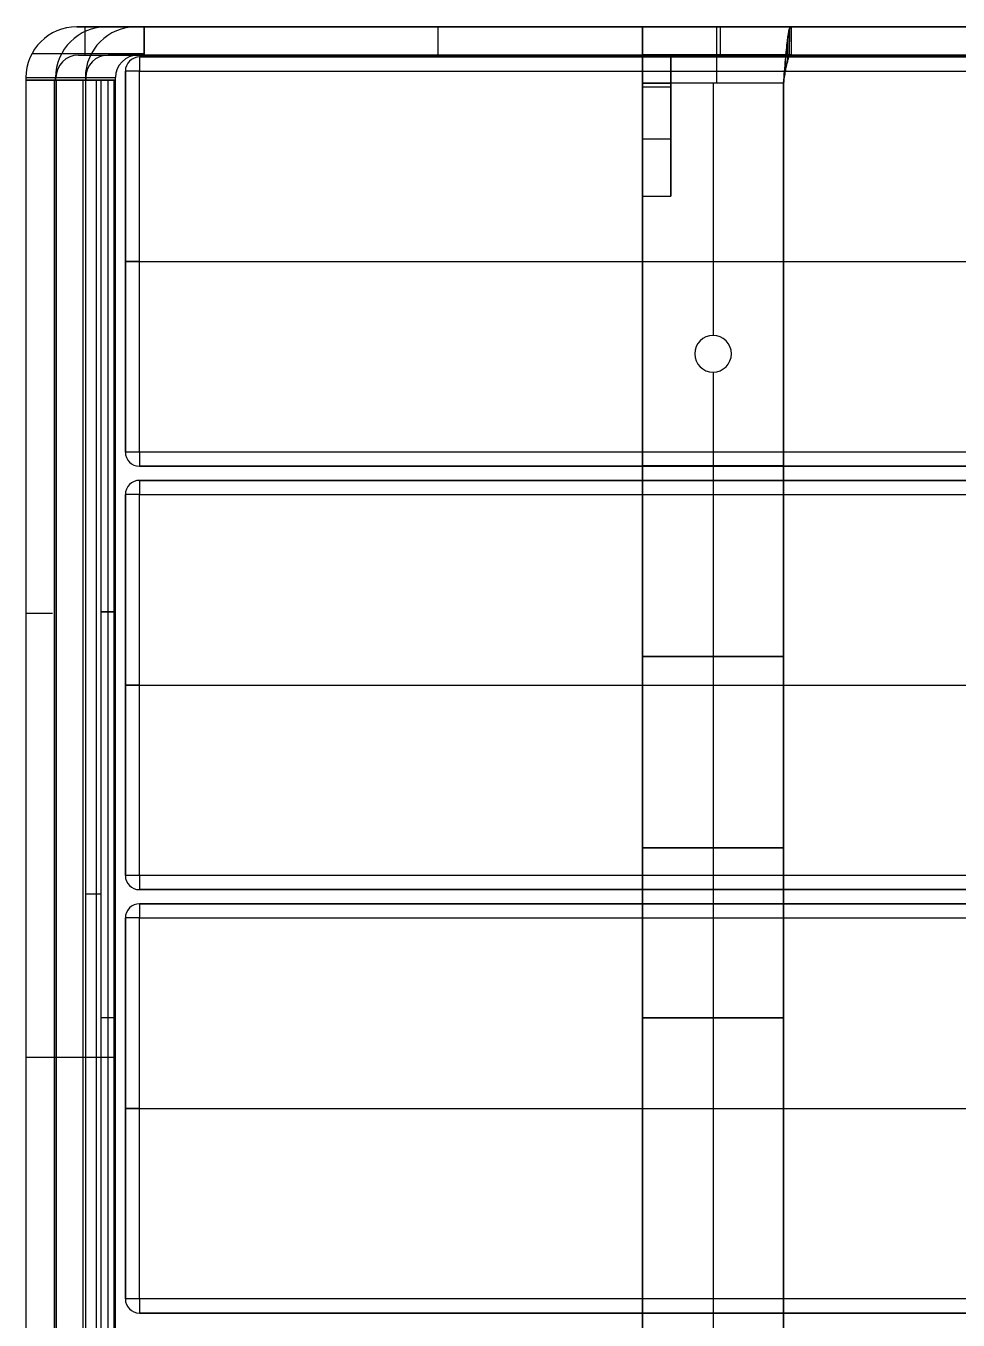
# Model space of a CAD drawing. Header units: millimetres. Extents: x 0 to 12925, y -1 to 2169.
# Drawn here: x 11079.1 to 11409.4, y 1049.1 to 1507.6 of the extents above; entities that cross this region are included whole.
import ezdxf

# ---------------------------------------------------------------- set-up
doc = ezdxf.new("R2010")
doc.units = ezdxf.units.MM
doc.header["$MEASUREMENT"] = 0
doc.layers.add('Domyślny', color=7, linetype='Continuous', true_color=0x000000)
doc.layers.add('Warstwa 01', color=252, linetype='Continuous', true_color=0x696969)

# ---------------------------------------------------------------- blocks, each defined once
blk = doc.blocks.new('deska 2 awki Biker 02.417 v2 - wzmacniana')
at = {"layer": 'Domyślny', "color": 7, "true_color": 0xffffff}
for p, q in [((-882.5, 38), (882.5, 38)), ((-887.5, 33), (-887.5, 0)), ((-887.5, 16.5, -67.5), (-887.5, 16.5, 67.5)), ((-882.5, 16.5, -72.5), (882.5, 16.5, -72.5)), ((-882.5, 16.5, 72.5), (882.5, 16.5, 72.5)), ((-887.5, 0), (887.5, 0))]:
    blk.add_line(p, q, dxfattribs=at)
for centre in [(-882.5, 33, -67.5), (-882.5, 33, 67.5), (-882.5, 33)]:
    blk.add_arc(centre, 5, 90, 180, dxfattribs=at)
at = {"layer": 'Domyślny', "color": 7, "true_color": 0xffffff, "extrusion": (1, 0, 0)}
for centre, start, end in [((33, -67.5, -882.5), 270, 0), ((33, 67.5, -882.5), 0, 90)]:
    blk.add_arc(centre, 5, start, end, dxfattribs=at)
at = {"layer": 'Domyślny', "color": 7, "true_color": 0xffffff, "extrusion": (0, 1, 0)}
for centre, start, end in [((882.5, -67.5, 33), 270, 0), ((882.5, 67.5, 33), 0, 90), ((882.5, -67.5, 16.5), 270, 0), ((882.5, 67.5, 16.5), 0, 90)]:
    blk.add_arc(centre, 5, start, end, dxfattribs=at)
at = {"layer": 'Domyślny', "color": 7, "true_color": 0xffffff, "extrusion": (8.88178e-17, 1, 1.03621e-16)}
blk.add_arc((882.5, -67.5), 5, 270, 0, dxfattribs=at)
at = {"layer": 'Domyślny', "color": 7, "true_color": 0xffffff, "extrusion": (8.88178e-17, 1, -1.03621e-16)}
blk.add_arc((882.5, 67.5), 5, 360, 90, dxfattribs=at)
at = {"layer": 'Domyślny', "color": 7, "true_color": 0xffffff}
for points in [[(-882.5, 38, 67.5), (-882.5, 38), (-882.5, 38, -67.5)], [(882.5, 38, 67.5), (0, 38, 67.5), (-882.5, 38, 67.5)], [(-882.5, 38, -67.5), (0, 38, -67.5), (882.5, 38, -67.5)], [(-887.5, 33, 67.5), (-887.5, 16.5, 67.5), (-887.5, 0, 67.5)], [(-887.5, 33, -67.5), (-887.5, 33), (-887.5, 33, 67.5)], [(-887.5, 0, -67.5), (-887.5, 16.5, -67.5), (-887.5, 33, -67.5)], [(-882.5, 33, -72.5), (-882.5, 16.5, -72.5), (-882.5, 0, -72.5)], [(882.5, 33, -72.5), (0, 33, -72.5), (-882.5, 33, -72.5)], [(-882.5, 33, 72.5), (0, 33, 72.5), (882.5, 33, 72.5)], [(-882.5, 0, 72.5), (-882.5, 16.5, 72.5), (-882.5, 33, 72.5)], [(-882.5, 0, -72.5), (0, 0, -72.5), (882.5, 0, -72.5)], [(882.5, 0, 72.5), (0, 0, 72.5), (-882.5, 0, 72.5)], [(-887.5, 0, 67.5), (-887.5, 0), (-887.5, 0, -67.5)]]:
    blk.add_open_spline(points, degree=2, dxfattribs=at)
blk = doc.blocks.new('deska 1 awki Biker 02.417 v2 - wzmacniana')
at = {"layer": 'Domyślny', "color": 7, "true_color": 0xffffff}
for p, q in [((-882.5, 38), (882.5, 38)), ((-887.5, 33), (-887.5, 0)), ((-887.5, 16.5, -67.5), (-887.5, 16.5, 67.5)), ((-882.5, 16.5, -72.5), (882.5, 16.5, -72.5)), ((-882.5, 16.5, 72.5), (882.5, 16.5, 72.5)), ((-887.5, 0), (887.5, 0))]:
    blk.add_line(p, q, dxfattribs=at)
for centre in [(-882.5, 33, -67.5), (-882.5, 33, 67.5), (-882.5, 33)]:
    blk.add_arc(centre, 5, 90, 180, dxfattribs=at)
at = {"layer": 'Domyślny', "color": 7, "true_color": 0xffffff, "extrusion": (1, 0, 0)}
for centre, start, end in [((33, -67.5, -882.5), 270, 0), ((33, 67.5, -882.5), 0, 90)]:
    blk.add_arc(centre, 5, start, end, dxfattribs=at)
at = {"layer": 'Domyślny', "color": 7, "true_color": 0xffffff, "extrusion": (0, 1, 0)}
for centre, start, end in [((882.5, -67.5, 33), 270, 0), ((882.5, 67.5, 33), 0, 90), ((882.5, -67.5, 16.5), 270, 0), ((882.5, 67.5, 16.5), 0, 90)]:
    blk.add_arc(centre, 5, start, end, dxfattribs=at)
at = {"layer": 'Domyślny', "color": 7, "true_color": 0xffffff, "extrusion": (8.88178e-17, 1, 1.03621e-16)}
blk.add_arc((882.5, -67.5), 5, 270, 0, dxfattribs=at)
at = {"layer": 'Domyślny', "color": 7, "true_color": 0xffffff, "extrusion": (8.88178e-17, 1, -1.03621e-16)}
blk.add_arc((882.5, 67.5), 5, 360, 90, dxfattribs=at)
at = {"layer": 'Domyślny', "color": 7, "true_color": 0xffffff}
for points in [[(-882.5, 38, 67.5), (-882.5, 38), (-882.5, 38, -67.5)], [(882.5, 38, 67.5), (0, 38, 67.5), (-882.5, 38, 67.5)], [(-882.5, 38, -67.5), (0, 38, -67.5), (882.5, 38, -67.5)], [(-887.5, 33, 67.5), (-887.5, 16.5, 67.5), (-887.5, 0, 67.5)], [(-887.5, 33, -67.5), (-887.5, 33), (-887.5, 33, 67.5)], [(-887.5, 0, -67.5), (-887.5, 16.5, -67.5), (-887.5, 33, -67.5)], [(-882.5, 33, -72.5), (-882.5, 16.5, -72.5), (-882.5, 0, -72.5)], [(882.5, 33, -72.5), (0, 33, -72.5), (-882.5, 33, -72.5)], [(-882.5, 33, 72.5), (0, 33, 72.5), (882.5, 33, 72.5)], [(-882.5, 0, 72.5), (-882.5, 16.5, 72.5), (-882.5, 33, 72.5)], [(-882.5, 0, -72.5), (0, 0, -72.5), (882.5, 0, -72.5)], [(882.5, 0, 72.5), (0, 0, 72.5), (-882.5, 0, 72.5)], [(-887.5, 0, 67.5), (-887.5, 0), (-887.5, 0, -67.5)]]:
    blk.add_open_spline(points, degree=2, dxfattribs=at)

msp = doc.modelspace()

# ---------------------------------------------------------------- linework, layer by layer
at = {"layer": 'Domyślny', "color": 251, "true_color": 0x4c4c4c}
for p, q in [((11350.07, 1507.32, 586.47), (11297.58, 1507.32, 586.47)), ((11297.58, 1505.29, 577.69), (11297.58, 1492.1, 577.69)), ((11297.58, 1497.79, 587.69), (11297.58, 1497.79, 569.43)), ((11350.07, 1497.32, 586.47), (11297.58, 1497.32, 586.47)), ((11297.58, 1216.45, 571.47), (11297.58, 1487.32, 571.47)), ((11322.58, 1487.32, 576.47), (11322.58, 1397.95, 576.47)), ((11322.58, 1487.32, 566.47), (11322.58, 1397.95, 566.47)), ((11347.58, 1487.32, 571.47), (11347.58, 1216.45, 571.47)), ((11322.58, 1397.95, 566.47), (11322.58, 1397.95, 576.47)), ((11316.08, 1391.45, 566.47), (11316.08, 1391.45, 576.47)), ((11329.08, 1391.45, 566.47), (11329.08, 1391.45, 576.47)), ((11322.58, 1384.95, 576.47), (11322.58, 1384.95, 566.47)), ((11322.58, 1384.95, 576.47), (11322.58, 1216.45, 576.47)), ((11322.58, 1384.95, 566.47), (11322.58, 1216.45, 566.47)), ((11297.58, 1351.88, 576.47), (11297.58, 1351.88, 566.47)), ((11297.58, 1351.88, 576.47), (11347.58, 1351.88, 576.47)), ((11297.58, 1351.88, 566.47), (11347.58, 1351.88, 566.47)), ((11347.58, 1351.88, 576.47), (11347.58, 1351.88, 566.47)), ((11347.58, 1216.45, 571.47), (11297.58, 1216.45, 571.47)), ((11322.58, 1216.45, 576.47), (11322.58, 1216.45, 566.47))]:
    msp.add_line(p, q, dxfattribs=at)
at = {"layer": 'Domyślny'}
for p, q in [((11297.58, 1497.28, 647.69), (11297.58, 1486.02, 615.22)), ((11297.58, 1467.56, 590.71), (11297.58, 1447.32, 576.47)), ((11110.2, 1300.05, 1324.83), (11105.7, 1300.05, 1326.48)), ((11105.7, 1300.05, 1326.48), (11110.8, 1300.05, 1326.48)), ((11110.8, 1300.05, 1326.48), (11110.2, 1300.05, 1324.83))]:
    msp.add_line(p, q, dxfattribs=at)
at = {"layer": 'Domyślny', "extrusion": (1, 0, 0)}
msp.add_lwpolyline([(1497.24, 587.69), (1497.28, 647.69)], dxfattribs=at)
at = {"layer": 'Domyślny'}
for points in [[(11297.58, 1447.32), (11297.58, 1487.32)], [(11297.58, 1487.32), (11297.58, 1427.32)]]:
    msp.add_lwpolyline(points, dxfattribs=at)
at = {"layer": 'Domyślny', "extrusion": (0, 1, 0)}
for points in [[(-11079.09, 1269.05), (-11089.74, 1269.05)], [(-11100.15, 1326.48), (-11110.8, 1326.48)]]:
    msp.add_lwpolyline(points, dxfattribs=at)
at = {"layer": 'Domyślny', "color": 251, "true_color": 0x4c4c4c, "extrusion": (1, 9.09495e-15, -4.2115e-20)}
msp.add_arc((1487.32, 586.47, 11297.58), 20, 270, 3.4935, dxfattribs=at)
at = {"layer": 'Domyślny', "color": 251, "true_color": 0x4c4c4c, "extrusion": (1, 0, 0)}
for radius, end in [(20, 3.4935), (10, 7)]:
    msp.add_arc((1487.32, 586.47, 11323.92), radius, 270, end, dxfattribs=at)
at = {"layer": 'Domyślny', "extrusion": (1, 9.09623e-15, 0)}
msp.add_arc((1487.32, 586.47, 11297.58), 10, 270, 7, dxfattribs=at)
at = {"layer": 'Domyślny', "color": 251, "true_color": 0x4c4c4c, "extrusion": (1, 9.09623e-15, 0)}
msp.add_arc((1487.32, 586.47, 11297.58), 10, 270, 7, dxfattribs=at)
at = {"layer": 'Domyślny', "extrusion": (1, 0, 0)}
msp.add_arc((1438.78, 631.6, 11297.58), 50, 305.1363, 340.8742, dxfattribs=at)
at = {"layer": 'Domyślny', "color": 251, "true_color": 0x4c4c4c}
for centre, start, end in [((11322.58, 1391.45, 566.47), 90, 270), ((11322.58, 1391.45, 576.47), 90, 270), ((11322.58, 1391.45, 571.47), 90, 270), ((11322.58, 1391.45, 566.47), 270, 90), ((11322.58, 1391.45, 576.47), 270, 90), ((11322.58, 1391.45, 571.47), 270, 90)]:
    msp.add_arc(centre, 6.5, start, end, dxfattribs=at)
for points, degree in [([(11297.58, 1507.28, 587.69), (11297.58, 1502.26, 587.69), (11297.58, 1497.24, 587.69)], 2), ([(11297.58, 1507.28, 587.69), (11323.87, 1507.28, 587.69), (11350.16, 1507.28, 587.69)], 2), ([(11325.26, 1497.24, 587.69), (11325.26, 1502.26, 587.69), (11325.26, 1507.28, 587.69)], 2), ([(11348.92, 1502.3, 573.22), (11349.14, 1504.17, 575.33), (11349.37, 1505.58, 577.84), (11349.59, 1506.42, 580.54)], 3), ([(11349.59, 1506.42, 580.54), (11349.78, 1507.13, 582.85), (11349.97, 1507.43, 585.28), (11350.16, 1507.28, 587.69)], 3), ([(11349.59, 1506.42, 580.54), (11349.59, 1501.64, 582.02), (11349.59, 1496.87, 583.5)], 2), ([(11348.25, 1495.53, 568.24), (11348.47, 1498.11, 569.39), (11348.7, 1500.43, 571.1), (11348.92, 1502.3, 573.22)], 3), ([(11348.92, 1502.3, 573.22), (11348.92, 1498.55, 576.53), (11348.92, 1494.81, 579.84)], 2), ([(11297.58, 1497.24, 587.69), (11323.92, 1497.24, 587.69), (11350.26, 1497.24, 587.69)], 2), ([(11347.58, 1487.32, 566.47), (11347.8, 1490.14, 566.47), (11348.03, 1492.96, 567.08), (11348.25, 1495.53, 568.23)], 3), ([(11348.25, 1495.53, 568.23), (11348.25, 1493.48, 572.79), (11348.25, 1491.42, 577.35)], 2), ([(11297.58, 1487.32, 576.47), (11297.58, 1487.32, 571.47), (11297.58, 1487.32, 566.47)], 2), ([(11297.58, 1216.45, 576.47), (11297.58, 1351.88, 576.47), (11297.58, 1487.32, 576.47)], 2), ([(11297.58, 1487.32, 566.47), (11297.58, 1351.88, 566.47), (11297.58, 1216.45, 566.47)], 2), ([(11347.58, 1487.32, 576.47), (11322.58, 1487.32, 576.47), (11297.58, 1487.32, 576.47)], 2), ([(11347.58, 1487.32, 566.47), (11322.58, 1487.32, 566.47), (11297.58, 1487.32, 566.47)], 2), ([(11347.58, 1487.32, 566.47), (11347.58, 1487.32, 571.47), (11347.58, 1487.32, 576.47)], 2), ([(11347.58, 1216.45, 566.47), (11347.58, 1351.88, 566.47), (11347.58, 1487.32, 566.47)], 2), ([(11347.58, 1487.32, 576.47), (11347.58, 1351.88, 576.47), (11347.58, 1216.45, 576.47)], 2), ([(11297.58, 1216.45, 566.47), (11297.58, 1216.45, 571.47), (11297.58, 1216.45, 576.47)], 2), ([(11297.58, 1216.45, 576.47), (11322.58, 1216.45, 576.47), (11347.58, 1216.45, 576.47)], 2), ([(11297.58, 1216.45, 566.47), (11322.58, 1216.45, 566.47), (11347.58, 1216.45, 566.47)], 2), ([(11347.58, 1216.45, 576.47), (11347.58, 1216.45, 571.47), (11347.58, 1216.45, 566.47)], 2)]:
    msp.add_open_spline(points, degree=degree, dxfattribs=at)
for points, knots in [([(11350.16, 1507.28, 587.69), (11350.14, 1507.3, 587.39), (11350.12, 1507.31, 587.09), (11350.04, 1507.33, 586.09), (11349.98, 1507.3, 585.39), (11349.87, 1507.17, 583.98), (11349.81, 1507.07, 583.28), (11349.7, 1506.8, 581.9), (11349.65, 1506.63, 581.21), (11349.53, 1506.21, 579.87), (11349.48, 1505.96, 579.2), (11349.37, 1505.41, 577.91), (11349.31, 1505.09, 577.27), (11349.2, 1504.4, 576.05), (11349.14, 1504.02, 575.45), (11349.03, 1503.2, 574.3), (11348.98, 1502.76, 573.75), (11348.86, 1501.83, 572.69), (11348.81, 1501.33, 572.19), (11348.7, 1500.29, 571.23), (11348.64, 1499.75, 570.79), (11348.53, 1498.61, 569.95), (11348.47, 1498.02, 569.56), (11348.36, 1496.8, 568.85), (11348.31, 1496.17, 568.52), (11348.19, 1494.89, 567.95), (11348.14, 1494.23, 567.69), (11348.03, 1492.89, 567.25), (11347.97, 1492.21, 567.06), (11347.86, 1490.83, 566.77), (11347.8, 1490.13, 566.66), (11347.69, 1488.73, 566.51), (11347.63, 1488.02, 566.47), (11347.58, 1487.32, 566.47)], [-0.03258288, -0.03258288, -0.03258288, -0.03258288, -0.03169213, -0.03169213, -0.02957932, -0.02957932, -0.02746651, -0.02746651, -0.0253537, -0.0253537, -0.02324089, -0.02324089, -0.02112808, -0.02112808, -0.01901533, -0.01901533, -0.01690258, -0.01690258, -0.01478972, -0.01478972, -0.01267685, -0.01267685, -0.01056404, -0.01056404, -0.00845123, -0.00845123, -0.00633842, -0.00633842, -0.00422562, -0.00422562, -0.00211281, -0.00211281, 0, 0, 0, 0]), ([(11350.16, 1507.28, 587.69), (11350.17, 1505.61, 587.69), (11350.18, 1503.93, 587.69), (11350.2, 1501.42, 587.69), (11350.21, 1500.59, 587.69), (11350.23, 1498.92, 587.69), (11350.24, 1498.08, 587.69), (11350.26, 1497.24, 587.69)], [0.099795, 0.099795, 0.099795, 0.099795, 5.118741, 5.118741, 7.628228, 7.628228, 10.137719, 10.137719, 10.137719, 10.137719]), ([(11347.58, 1487.32, 576.47), (11347.69, 1488.03, 576.47), (11347.8, 1488.73, 576.54), (11348.03, 1490.11, 576.84), (11348.14, 1490.78, 577.06), (11348.36, 1492.07, 577.64), (11348.47, 1492.68, 578), (11348.7, 1493.82, 578.84), (11348.81, 1494.34, 579.31), (11349.03, 1495.27, 580.37), (11349.14, 1495.69, 580.95), (11349.37, 1496.38, 582.18), (11349.48, 1496.66, 582.83), (11349.7, 1497.08, 584.18), (11349.81, 1497.21, 584.87), (11350.04, 1497.34, 586.28), (11350.15, 1497.33, 586.99), (11350.26, 1497.24, 587.69)], [0, 0, 0, 0, 0.00213568, 0.00213568, 0.00426338, 0.00426338, 0.00639877, 0.00639877, 0.00852744, 0.00852744, 0.01065873, 0.01065873, 0.01279354, 0.01279354, 0.01492186, 0.01492186, 0.01705692, 0.01705692, 0.01705692, 0.01705692]), ([(11348.92, 1494.81, 579.84), (11348.92, 1494.81, 579.84), (11348.92, 1494.81, 579.84), (11348.92, 1494.81, 579.84), (11348.92, 1494.81, 579.84), (11348.92, 1494.81, 579.84)], [17.1927025168, 17.1927025168, 17.1927025168, 17.1927025168, 17.1930833358, 17.1930833358, 17.1936969938, 17.1936969938, 17.1936969938, 17.1936969938]), ([(11349.59, 1496.87, 583.5), (11349.59, 1496.87, 583.5), (11349.59, 1496.87, 583.5), (11349.59, 1496.87, 583.51), (11349.59, 1496.87, 583.51), (11349.59, 1496.87, 583.51)], [25.78630325, 25.78630325, 25.78630325, 25.78630325, 25.789625, 25.789625, 25.79981364, 25.79981364, 25.79981364, 25.79981364]), ([(11348.25, 1491.42, 577.35), (11348.25, 1491.42, 577.35), (11348.25, 1491.42, 577.35), (11348.25, 1491.42, 577.35), (11348.25, 1491.42, 577.35), (11348.25, 1491.43, 577.35)], [8.591468298, 8.591468298, 8.591468298, 8.591468298, 8.596541668, 8.596541668, 8.598184337, 8.598184337, 8.598184337, 8.598184337])]:
    msp.add_open_spline(points, degree=3, knots=knots, dxfattribs=at)
at = {"layer": 'Domyślny'}
for points in [[(11079.09, 1299.56, 1269.05), (11083.79, 1299.56, 1269.05), (11088.48, 1299.56, 1269.05)], [(11108.25, 1300.05, 1326.48), (11108.1, 1300.05, 1326.07), (11107.95, 1300.05, 1325.66)], [(11110.5, 1300.05, 1325.66), (11109.22, 1300.05, 1325.66), (11107.95, 1300.05, 1325.66)]]:
    msp.add_open_spline(points, degree=2, dxfattribs=at)
at = {"layer": 'Warstwa 01'}
for p, q in [((11097.1, 1507.28, 1269.05), (11118.16, 1507.28, 1326.48)), ((11100.05, 1497.28, 1269.05), (11100.05, 1507.28, 1269.05)), ((11081.26, 1497.83, 1269.05), (11121.01, 1497.83, 1269.05)), ((11097.75, 1497.28, 1269.05), (11118.81, 1497.28, 1326.48)), ((11102.32, 1497.83, 1326.48), (11121.01, 1497.83, 1326.48)), ((11109.38, 1497.28, 1269.05), (11121.01, 1497.28, 1300.77)), ((11079.1, 1489.28, 1269.05), (11100.16, 1489.28, 1326.48)), ((11079.1, 1488.38, 1269.05), (11100.16, 1488.38, 1326.48)), ((11084.42, 1488.38, 1269.05), (11105.48, 1488.38, 1326.48)), ((11089.75, 1489.28, 1269.05), (11110.81, 1489.28, 1326.48)), ((11089.75, 1488.38, 1269.05), (11110.81, 1488.38, 1326.48)), ((11108.25, 756.18, 1326.48), (11108.25, 1488.38, 1326.48)), ((11110.2, 1488.38, 1324.83), (11110.2, 756.18, 1324.83)), ((11110.5, 756.18, 1325.66), (11110.5, 1488.38, 1325.66)), ((11110.8, 756.18, 1326.48), (11110.8, 1488.38, 1326.48)), ((11297.58, 1284.24, 576.47), (11297.58, 1028.11, 576.47)), ((11297.58, 1028.11, 566.47), (11297.58, 1284.24, 566.47)), ((11297.58, 1284.24, 571.47), (11297.58, 1028.11, 571.47)), ((11322.58, 1284.24, 566.47), (11322.58, 1028.11, 566.47)), ((11322.58, 1284.24, 576.47), (11322.58, 1028.11, 576.47)), ((11347.58, 1028.11, 566.47), (11347.58, 1284.24, 566.47)), ((11347.58, 1028.11, 576.47), (11347.58, 1284.24, 576.47)), ((11347.58, 1284.24, 571.47), (11347.58, 1028.11, 571.47)), ((11110.8, 1156.18, 1326.48), (11105.7, 1156.18, 1326.48)), ((11110.2, 1156.18, 1324.83), (11110.8, 1156.18, 1326.48))]:
    msp.add_line(p, q, dxfattribs=at)
at = {"layer": 'Warstwa 01', "extrusion": (0, 1, 0)}
for points in [[(-11079.1, 1269.05), (-11089.75, 1269.05)], [(-11100.28, 1297.77), (-11089.63, 1297.77)], [(-11100.16, 1326.48), (-11110.81, 1326.48)]]:
    msp.add_lwpolyline(points, dxfattribs=at)
at = {"layer": 'Warstwa 01', "extrusion": (-1.0746e-14, 1.10473e-07, 1)}
for centre in [(11097.1, 1489.28, 1269.05), (11107.63, 1489.28, 1297.77)]:
    msp.add_arc(centre, 18, 90, 179.9999, dxfattribs=at)
at = {"layer": 'Warstwa 01', "extrusion": (-2.33778e-14, 1.10473e-07, 1)}
msp.add_arc((11118.16, 1489.28, 1326.48), 18, 90, 179.9999, dxfattribs=at)
at = {"layer": 'Warstwa 01'}
for centre in [(11097.75, 1489.28, 1269.05), (11108.28, 1489.28, 1297.77), (11118.81, 1489.28, 1326.48)]:
    msp.add_arc(centre, 8, 90, 180, dxfattribs=at)
for points, degree in [([(11121.01, 1507.28, 1269.05), (11109.05, 1507.28, 1269.05), (11097.1, 1507.28, 1269.05)], 2), ([(11107.63, 1507.28, 1297.77), (11114.32, 1507.28, 1297.77), (11121.01, 1507.28, 1297.77)], 2), ([(11121.01, 1507.28, 1326.48), (11119.58, 1507.28, 1326.48), (11118.16, 1507.28, 1326.48)], 2), ([(11121.01, 1507.28, 1269.05), (11121.01, 1502.28, 1269.05), (11121.01, 1497.28, 1269.05)], 2), ([(11121.01, 1507.28, 1269.05), (11121.01, 1507.28, 1297.77), (11121.01, 1507.28, 1326.48)], 2), ([(11121.01, 1507.28, 1326.48), (11121.01, 1502.28, 1326.48), (11121.01, 1497.28, 1326.48)], 2), ([(11121.01, 1497.28, 1276.34), (11121.01, 1502.28, 1276.34), (11121.01, 1507.28, 1276.34)], 2), ([(11121.01, 1507.28, 1326.48), (11121.01, 1502.28, 1326.48), (11121.01, 1497.28, 1326.48)], 2), ([(11121.01, 1507.28, 1326.48), (11121.01, 1507.28, 1307.33), (11121.01, 1507.28, 1288.17), (11121.01, 1507.28, 1269.01)], 3), ([(11121.01, 1507.28, 1269.01), (11121.01, 1502.28, 1269.01), (11121.01, 1497.28, 1269.01)], 2), ([(11121.01, 1507.28, 1269.01), (11155.7, 1507.28, 1269.01), (11190.39, 1507.28, 1269.01), (11225.08, 1507.28, 1269.01)], 3), ([(11225.08, 1507.28, 1269.01), (11225.08, 1502.28, 1269.01), (11225.08, 1497.28, 1269.01)], 2), ([(11297.58, 1507.28, 1197.05), (11297.58, 1502.28, 1197.05), (11297.58, 1497.28, 1197.05)], 2), ([(11297.58, 1507.28, 587.69), (11297.58, 1502.28, 587.69), (11297.58, 1497.28, 587.69)], 2), ([(11297.58, 1507.28, 587.69), (11315.14, 1507.28, 587.69), (11332.7, 1507.28, 587.69), (11350.26, 1507.28, 587.69)], 3), ([(11350.26, 1507.28, 587.69), (11350.26, 1502.28, 587.69), (11350.26, 1497.28, 587.69)], 2), ([(11350.26, 1507.28, 587.69), (11374.77, 1507.28, 690.18), (11399.27, 1507.28, 792.66), (11423.77, 1507.28, 895.15)], 3), ([(11097.75, 1497.28, 1269.05), (11109.38, 1497.28, 1269.05), (11121.01, 1497.28, 1269.05)], 2), ([(11121.01, 1497.28, 1297.77), (11114.64, 1497.28, 1297.77), (11108.28, 1497.28, 1297.77)], 2), ([(11118.81, 1497.28, 1326.48), (11119.91, 1497.28, 1326.48), (11121.01, 1497.28, 1326.48)], 2), ([(11121.01, 1497.28, 1269.05), (11121.01, 1497.28, 1297.77), (11121.01, 1497.28, 1326.48)], 2), ([(11121.01, 1497.28, 1326.48), (11121.01, 1497.28, 1307.33), (11121.01, 1497.28, 1288.17), (11121.01, 1497.28, 1269.01)], 3), ([(11121.01, 1497.28, 1269.01), (11155.7, 1497.28, 1269.01), (11190.39, 1497.28, 1269.01), (11225.08, 1497.28, 1269.01)], 3), ([(11297.58, 1497.24, 587.69), (11297.58, 1497.26, 617.69), (11297.58, 1497.28, 647.69)], 2), ([(11297.58, 1497.28, 647.69), (11302.58, 1497.28, 647.69), (11307.58, 1497.28, 647.69)], 2), ([(11297.58, 1497.28, 647.69), (11297.58, 1491.65, 631.45), (11297.58, 1486.02, 615.22)], 2), ([(11297.58, 1497.28, 587.69), (11315.14, 1497.28, 587.69), (11332.7, 1497.28, 587.69), (11350.26, 1497.28, 587.69)], 3), ([(11297.58, 1497.24, 587.69), (11302.58, 1497.24, 587.69), (11307.58, 1497.24, 587.69)], 2), ([(11307.58, 1497.24, 587.69), (11307.58, 1497.26, 617.69), (11307.58, 1497.28, 647.69)], 2), ([(11307.58, 1497.28, 647.69), (11307.58, 1491.65, 631.45), (11307.58, 1486.02, 615.22)], 2), ([(11350.26, 1497.28, 587.69), (11374.77, 1497.28, 690.18), (11399.27, 1497.28, 792.66), (11423.77, 1497.28, 895.15)], 3), ([(11079.11, 1488.38, 1269.05), (11079.1, 1252.46, 1269.05), (11079.1, 1016.54, 1269.05), (11079.09, 780.62, 1269.05)], 3), ([(11079.1, 1489.28, 1269.05), (11079.1, 1488.83, 1269.05), (11079.1, 1488.38, 1269.05)], 2), ([(11089.76, 1488.38, 1269.05), (11086.21, 1488.38, 1269.05), (11082.66, 1488.38, 1269.05), (11079.11, 1488.38, 1269.05)], 3), ([(11100.17, 1488.38, 1326.48), (11089.64, 1488.38, 1297.77), (11079.11, 1488.38, 1269.05)], 2), ([(11089.09, 1488.38, 1269.05), (11089.09, 1122.28, 1269.05), (11089.09, 756.18, 1269.05)], 2), ([(11089.63, 1488.38, 1297.77), (11089.63, 1488.83, 1297.77), (11089.63, 1489.28, 1297.77)], 2), ([(11089.76, 1488.38, 1269.05), (11089.75, 1244.31, 1269.05), (11089.75, 1000.25, 1269.05), (11089.74, 756.18, 1269.05)], 3), ([(11089.75, 1488.38, 1269.05), (11089.75, 1488.83, 1269.05), (11089.75, 1489.28, 1269.05)], 2), ([(11110.21, 1488.38, 1324.83), (11099.98, 1488.38, 1296.94), (11089.76, 1488.38, 1269.05)], 2), ([(11089.95, 756.18, 1298.66), (11089.96, 1122.28, 1298.66), (11089.96, 1488.38, 1298.66)], 2), ([(11099.34, 756.18, 1295.22), (11099.34, 1122.28, 1295.22), (11099.35, 1488.38, 1295.21)], 2), ([(11100.17, 1488.38, 1326.48), (11100.16, 1244.31, 1326.48), (11100.16, 1000.25, 1326.48), (11100.15, 756.18, 1326.48)], 3), ([(11100.16, 1489.28, 1326.48), (11100.16, 1488.83, 1326.48), (11100.16, 1488.38, 1326.48)], 2), ([(11105.7, 1488.38, 1326.48), (11102.93, 1488.38, 1326.48), (11100.17, 1488.38, 1326.48)], 2), ([(11100.28, 1489.28, 1297.77), (11100.28, 1488.83, 1297.77), (11100.28, 1488.38, 1297.77)], 2), ([(11104.04, 1488.38, 1326.48), (11104.04, 1122.28, 1326.48), (11104.04, 756.18, 1326.48)], 2), ([(11105.7, 1488.38, 1326.48), (11108.25, 1488.38, 1326.48), (11110.8, 1488.38, 1326.48)], 2), ([(11105.7, 1488.38, 1326.48), (11105.7, 1122.28, 1326.48), (11105.7, 756.18, 1326.48)], 2), ([(11110.8, 1488.38, 1326.48), (11110.5, 1488.38, 1325.66), (11110.2, 1488.38, 1324.83)], 2), ([(11110.2, 1488.38, 1324.83), (11110.2, 1488.38, 1324.83), (11110.21, 1488.38, 1324.83)], 2), ([(11110.21, 1488.38, 1324.83), (11110.2, 1122.28, 1324.83), (11110.2, 756.18, 1324.83)], 2), ([(11110.81, 1488.38, 1326.48), (11110.81, 1488.83, 1326.48), (11110.81, 1489.28, 1326.48)], 2), ([(11297.58, 1447.32, 576.47), (11297.58, 1467.32, 576.47), (11297.58, 1487.32, 576.47)], 2), ([(11297.58, 1487.32, 576.47), (11302.58, 1487.32, 576.47), (11307.58, 1487.32, 576.47)], 2), ([(11297.58, 1486.02, 615.22), (11302.58, 1486.02, 615.22), (11307.58, 1486.02, 615.22)], 2), ([(11307.58, 1447.32, 576.47), (11307.58, 1467.32, 576.47), (11307.58, 1487.32, 576.47)], 2), ([(11297.58, 1467.56, 590.71), (11302.58, 1467.56, 590.71), (11307.58, 1467.56, 590.71)], 2), ([(11297.58, 1467.56, 590.71), (11297.58, 1457.44, 583.59), (11297.58, 1447.32, 576.47)], 2), ([(11307.58, 1467.56, 590.71), (11307.58, 1457.44, 583.59), (11307.58, 1447.32, 576.47)], 2), ([(11297.58, 1447.32, 576.47), (11302.58, 1447.32, 576.47), (11307.58, 1447.32, 576.47)], 2), ([(11297.58, 1284.24, 576.47), (11297.58, 1284.24, 571.47), (11297.58, 1284.24, 566.47)], 2), ([(11297.58, 1284.24, 566.47), (11322.58, 1284.24, 566.47), (11347.58, 1284.24, 566.47)], 2), ([(11347.58, 1284.24, 576.47), (11322.58, 1284.24, 576.47), (11297.58, 1284.24, 576.47)], 2), ([(11297.58, 1284.24, 571.47), (11322.58, 1284.24, 571.47), (11347.58, 1284.24, 571.47)], 2), ([(11322.58, 1284.24, 576.47), (11322.58, 1284.24, 571.47), (11322.58, 1284.24, 566.47)], 2), ([(11347.58, 1284.24, 566.47), (11347.58, 1284.24, 571.47), (11347.58, 1284.24, 576.47)], 2), ([(11105.7, 1199.96, 1326.48), (11102.93, 1199.96, 1326.48), (11100.16, 1199.96, 1326.48)], 2), ([(11110.2, 1155.68, 1324.83), (11110.2, 1155.68, 1324.83), (11110.2, 1155.68, 1324.83)], 2), ([(11297.58, 1156.18, 566.47), (11297.58, 1156.18, 571.47), (11297.58, 1156.18, 576.47)], 2), ([(11347.58, 1156.18, 566.47), (11322.58, 1156.18, 566.47), (11297.58, 1156.18, 566.47)], 2), ([(11297.58, 1156.18, 576.47), (11322.58, 1156.18, 576.47), (11347.58, 1156.18, 576.47)], 2), ([(11347.58, 1156.18, 576.47), (11347.58, 1156.18, 571.47), (11347.58, 1156.18, 566.47)], 2), ([(11079.1, 1142.3, 1269.05), (11089.63, 1142.3, 1297.77), (11100.16, 1142.3, 1326.48)], 2), ([(11089.75, 1142.3, 1269.05), (11099.98, 1142.3, 1296.94), (11110.2, 1142.3, 1324.83)], 2)]:
    msp.add_open_spline(points, degree=degree, dxfattribs=at)
for points, knots in [([(11518.65, 1507.28, 1291.95), (11495.07, 1507.28, 1294), (11471.5, 1507.28, 1296.05), (11447.93, 1507.28, 1298.09), (11338.96, 1507.28, 1307.56), (11229.98, 1507.28, 1317.02), (11121.01, 1507.28, 1326.48)], [-382.029386, -382.029386, -382.029386, -382.029386, -311.048814, -311.048814, -311.048814, 17.103664, 17.103664, 17.103664, 17.103664]), ([(11225.08, 1507.28, 1269.01), (11234.58, 1507.28, 1269.01), (11244, 1507.28, 1267.16), (11252.8, 1507.28, 1263.55), (11257.18, 1507.28, 1261.74), (11261.38, 1507.28, 1259.52), (11265.34, 1507.28, 1256.9), (11269.29, 1507.28, 1254.28), (11272.98, 1507.28, 1251.28), (11276.34, 1507.28, 1247.94), (11279.69, 1507.28, 1244.61), (11282.71, 1507.28, 1240.97), (11285.35, 1507.28, 1237.05), (11287.98, 1507.28, 1233.14), (11290.23, 1507.28, 1228.97), (11292.05, 1507.28, 1224.62), (11292.96, 1507.28, 1222.44), (11293.76, 1507.28, 1220.22), (11294.45, 1507.28, 1217.97), (11295.14, 1507.28, 1215.71), (11295.72, 1507.28, 1213.42), (11296.18, 1507.28, 1211.11), (11296.65, 1507.28, 1208.8), (11297, 1507.28, 1206.46), (11297.23, 1507.28, 1204.12), (11297.46, 1507.28, 1201.77), (11297.58, 1507.28, 1199.41), (11297.58, 1507.28, 1197.05)], [178.643317, 178.643317, 178.643317, 178.643317, 207.219943, 207.219943, 207.219943, 221.476586, 221.476586, 221.476586, 235.733504, 235.733504, 235.733504, 249.900059, 249.900059, 249.900059, 264.066895, 264.066895, 264.066895, 271.146377, 271.146377, 271.146377, 278.225869, 278.225869, 278.225869, 285.305398, 285.305398, 285.305398, 292.384931, 292.384931, 292.384931, 292.384931]), ([(11297.58, 1507.28, 1197.05), (11297.58, 1507.28, 1096.42), (11297.58, 1507.28, 995.79), (11297.58, 1507.28, 895.15), (11297.58, 1507.28, 792.66), (11297.58, 1507.28, 690.18), (11297.58, 1507.28, 587.69)], [292.384931, 292.384931, 292.384931, 292.384931, 602.795171, 602.795171, 602.795171, 910.257776, 910.257776, 910.257776, 910.257776]), ([(11518.65, 1497.28, 1291.95), (11495.07, 1497.28, 1294), (11471.5, 1497.28, 1296.05), (11447.93, 1497.28, 1298.09), (11338.96, 1497.28, 1307.56), (11229.98, 1497.28, 1317.02), (11121.01, 1497.28, 1326.48)], [-382.029386, -382.029386, -382.029386, -382.029386, -311.048814, -311.048814, -311.048814, 17.103664, 17.103664, 17.103664, 17.103664]), ([(11225.08, 1497.28, 1269.01), (11234.58, 1497.28, 1269.01), (11244, 1497.28, 1267.16), (11252.8, 1497.28, 1263.55), (11257.18, 1497.28, 1261.74), (11261.38, 1497.28, 1259.52), (11265.34, 1497.28, 1256.9), (11269.29, 1497.28, 1254.28), (11272.98, 1497.28, 1251.28), (11276.34, 1497.28, 1247.94), (11279.69, 1497.28, 1244.61), (11282.71, 1497.28, 1240.97), (11285.35, 1497.28, 1237.05), (11287.98, 1497.28, 1233.14), (11290.23, 1497.28, 1228.97), (11292.05, 1497.28, 1224.62), (11292.96, 1497.28, 1222.44), (11293.76, 1497.28, 1220.22), (11294.45, 1497.28, 1217.97), (11295.14, 1497.28, 1215.71), (11295.72, 1497.28, 1213.42), (11296.18, 1497.28, 1211.11), (11296.65, 1497.28, 1208.8), (11297, 1497.28, 1206.46), (11297.23, 1497.28, 1204.12), (11297.46, 1497.28, 1201.77), (11297.58, 1497.28, 1199.41), (11297.58, 1497.28, 1197.05)], [178.643317, 178.643317, 178.643317, 178.643317, 207.219943, 207.219943, 207.219943, 221.476586, 221.476586, 221.476586, 235.733504, 235.733504, 235.733504, 249.900059, 249.900059, 249.900059, 264.066895, 264.066895, 264.066895, 271.146377, 271.146377, 271.146377, 278.225869, 278.225869, 278.225869, 285.305398, 285.305398, 285.305398, 292.384931, 292.384931, 292.384931, 292.384931]), ([(11297.58, 1497.28, 1197.05), (11297.58, 1497.28, 1096.42), (11297.58, 1497.28, 995.79), (11297.58, 1497.28, 895.15), (11297.58, 1497.28, 792.66), (11297.58, 1497.28, 690.18), (11297.58, 1497.28, 587.69)], [292.384931, 292.384931, 292.384931, 292.384931, 602.795171, 602.795171, 602.795171, 910.257776, 910.257776, 910.257776, 910.257776])]:
    msp.add_open_spline(points, degree=3, knots=knots, dxfattribs=at)
for points in [[(11297.58, 1487.32, 576.47), (11297.58, 1491.82, 576.47), (11297.58, 1494.81, 579.84), (11297.58, 1497.79, 583.22), (11297.58, 1497.24, 587.69)], [(11307.58, 1487.32, 576.47), (11307.58, 1491.82, 576.47), (11307.58, 1494.81, 579.84), (11307.58, 1497.79, 583.22), (11307.58, 1497.24, 587.69)]]:
    msp.add_rational_spline(points, [1, 0.911762043577, 1, 0.911762043577, 1], degree=2, knots=[3.304673, 3.304673, 3.304673, 11.769519, 11.769519, 20.234366, 20.234366, 20.234366], dxfattribs=at)
for points in [[(11297.58, 1486.02, 615.22), (11297.58, 1480.74, 599.99), (11297.58, 1467.56, 590.71)], [(11307.58, 1486.02, 615.22), (11307.58, 1480.74, 599.99), (11307.58, 1467.56, 590.71)]]:
    msp.add_rational_spline(points, [1, 0.951760892283, 1], degree=2, dxfattribs=at)

# ---------------------------------------------------------------- block references
at = {"layer": 'Domyślny', "extrusion": (0, -1, 0)}
for name, p in [('deska 1 awki Biker 02.417 v2 - wzmacniana', (12001.83, 1292.19, -1424.1)), ('deska 2 awki Biker 02.417 v2 - wzmacniana', (12001.83, 1292.19, -1274.1)), ('deska 1 awki Biker 02.417 v2 - wzmacniana', (12001.83, 1292.19, -1274.1)), ('deska 2 awki Biker 02.417 v2 - wzmacniana', (12001.83, 1292.19, -1124.1)), ('deska 1 awki Biker 02.417 v2 - wzmacniana', (12001.83, 1292.19, -1124.1))]:
    msp.add_blockref(name, p, dxfattribs=at)

doc.saveas('drawing.dxf')
